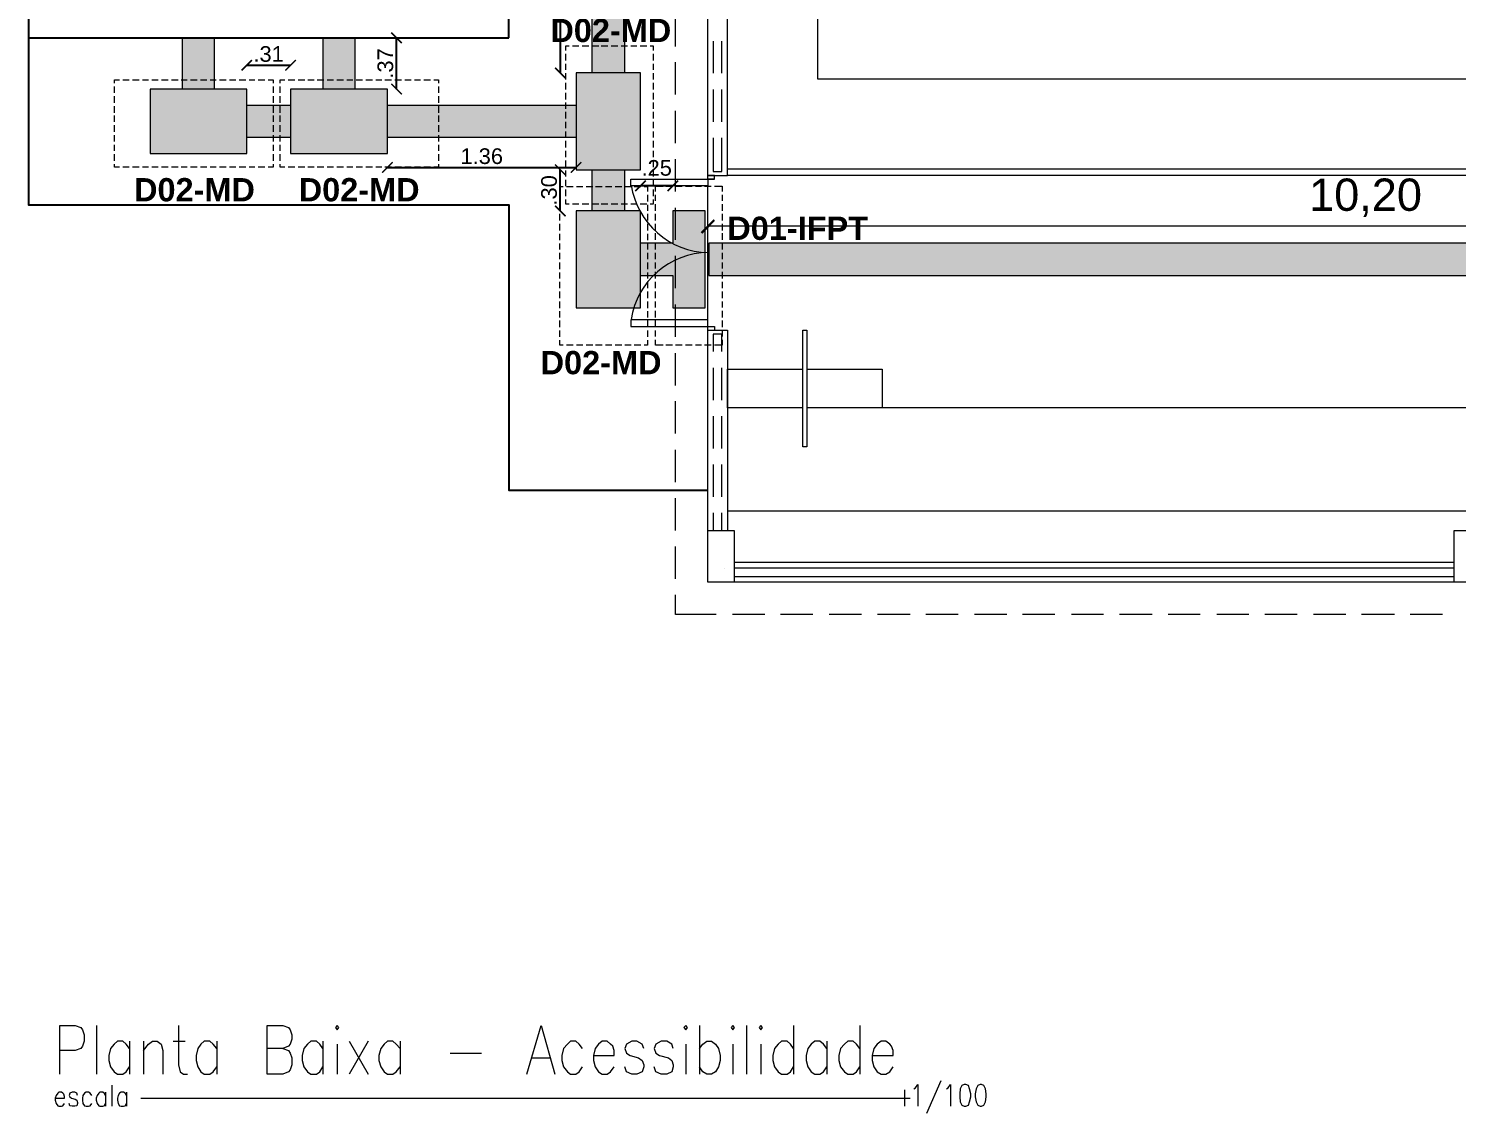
# Model space of a CAD drawing. Extents: x 3377 to 3790, y 1673 to 1846.
# Drawn here: x 3743.56 to 3753.82, y 1733.32 to 1741.11 of the extents above; entities that cross this region are included whole.
import ezdxf

# ---------------------------------------------------------------- set-up
doc = ezdxf.new("R2010")
doc.units = 0
doc.header["$LTSCALE"] = 2
doc.header["$PDMODE"] = 32
for name, color, linetype in [('ARQ-COTAS', 250, 'Continuous'), ('PDF13_0', 7, 'Continuous'), ('PDF13_A_Prancha', 7, 'Continuous'), ('PDF13_Text', 7, 'Continuous')]:
    doc.layers.add(name, color=color, linetype=linetype)
for name, color, linetype, true_color in [('PDF13_03-ESQUADRIA', 7, 'Continuous', 0xc6c6c6), ('PDF13_A_Piso_Tatil', 7, 'Continuous', 0xffff93), ('PDF13_Texto', 7, 'Continuous', 0x595959)]:
    doc.layers.add(name, color=color, linetype=linetype, true_color=true_color)
doc.styles.add('PDF Arial', font='arial.ttf')
doc.styles.add('PDF Arial Bold', font='arialbd.ttf')
doc.styles.add('ROMANS', font='arial.ttf')
doc.dimstyles.new('1-75', dxfattribs={"dimscale": 0.75, "dimtxt": 0.15, "dimasz": 0.1, "dimexe": 0.05, "dimexo": 0.1, "dimgap": 0.03, "dimtad": 1, "dimzin": 5, "dimdsep": 46, "dimtxsty": 'ROMANS', "dimblk": 'ARCHTICK', "dimcen": 0, "dimse1": 1, "dimse2": 1, "dimclrd": 1, "dimclre": 256, "dimclrt": 2, "dimadec": 0, "dimazin": 0, "dimtfac": 1, "dimtofl": 0, "dimtmove": 2, "dimatfit": 3, "dimldrblk": 'ARCHTICK', "dimfxl": 0.04, "dimtolj": 1, "dimtzin": 1, "dimarcsym": 0})

# ---------------------------------------------------------------- blocks, each defined once
blk = doc.blocks.new('A$Ce2ef13ce')
at = {"layer": 'PDF13_Texto', "lineweight": 0}
for points in [[(0, 0.424), (0, 0.479), (0.039, 0.479)], [(0.063, 0.479), (0.106, 0.479)], [(0.13, 0.479), (0.177, 0.479)], [(0.2, 0.479), (0.247, 0.479)], [(0.271, 0.479), (0.318, 0.479)], [(0.338, 0.479), (0.385, 0.479)], [(0.408, 0.479), (0.456, 0.479)], [(0.479, 0.479), (0.526, 0.479)], [(0.55, 0.479), (0.593, 0.479)], [(0.617, 0.479), (0.664, 0.479)], [(0.687, 0.479), (0.734, 0.479)], [(0.758, 0.479), (0.805, 0.479)], [(0.829, 0.479), (0.872, 0.479)], [(0.895, 0.479), (0.943, 0.479)], [(0.966, 0.479), (1.013, 0.479)], [(1.037, 0.479), (1.08, 0.479)], [(1.104, 0.479), (1.143, 0.479), (1.143, 0.424)], [(0, 0.353), (0, 0.401)], [(0, 0.287), (0, 0.33)], [(1.143, 0.401), (1.143, 0.353)], [(1.143, 0.33), (1.143, 0.287)], [(0, 0.216), (0, 0.263)], [(1.143, 0.263), (1.143, 0.216)], [(0, 0.145), (0, 0.192)], [(0, 0.075), (0, 0.122)], [(1.143, 0.192), (1.143, 0.145)], [(1.143, 0.122), (1.143, 0.075)], [(0.039, 0), (0, 0), (0, 0.055)], [(0.106, 0), (0.063, 0)], [(0.177, 0), (0.13, 0)], [(0.247, 0), (0.2, 0)], [(0.318, 0), (0.271, 0)], [(0.385, 0), (0.338, 0)], [(0.456, 0), (0.408, 0)], [(0.526, 0), (0.479, 0)], [(0.593, 0), (0.55, 0)], [(0.664, 0), (0.617, 0)], [(0.734, 0), (0.687, 0)], [(0.805, 0), (0.758, 0)], [(0.872, 0), (0.829, 0)], [(0.943, 0), (0.895, 0)], [(1.013, 0), (0.966, 0)], [(1.08, 0), (1.037, 0)], [(1.143, 0.055), (1.143, 0), (1.104, 0)]]:
    blk.add_lwpolyline(points, dxfattribs=at)
blk = doc.blocks.new('A$Ca340a778')
at = {"layer": 'PDF13_Texto', "lineweight": 0}
for points in [[(0, 0.605), (0, 0.628), (0.035, 0.628)], [(0.059, 0.628), (0.106, 0.628)], [(0.13, 0.628), (0.173, 0.628)], [(0.196, 0.628), (0.243, 0.628)], [(0.267, 0.628), (0.314, 0.628)], [(0.338, 0.628), (0.385, 0.628)], [(0.408, 0.628), (0.452, 0.628)], [(0.475, 0.628), (0.522, 0.628)], [(0.546, 0.628), (0.593, 0.628)], [(0.617, 0.628), (0.66, 0.628)], [(0.683, 0.628), (0.73, 0.628)], [(0.754, 0.628), (0.801, 0.628)], [(0.825, 0.628), (0.872, 0.628)], [(0.895, 0.628), (0.939, 0.628)], [(0.962, 0.628), (1.009, 0.628)], [(1.033, 0.628), (1.08, 0.628)], [(1.104, 0.628), (1.139, 0.628), (1.139, 0.605)], [(0, 0.534), (0, 0.581)], [(1.139, 0.581), (1.139, 0.534)], [(0, 0.467), (0, 0.511)], [(0, 0.397), (0, 0.444)], [(1.139, 0.511), (1.139, 0.467)], [(1.139, 0.444), (1.139, 0.397)], [(0, 0.326), (0, 0.373)], [(1.139, 0.373), (1.139, 0.326)], [(0, 0.255), (0, 0.302)], [(0, 0.189), (0, 0.236)], [(1.139, 0.302), (1.139, 0.255)], [(1.139, 0.236), (1.139, 0.189)], [(0, 0.118), (0, 0.165)], [(1.139, 0.165), (1.139, 0.118)], [(0, 0.047), (0, 0.094)], [(0.035, 0), (0, 0), (0, 0.024)], [(0.106, 0), (0.059, 0)], [(0.173, 0), (0.13, 0)], [(0.243, 0), (0.196, 0)], [(0.314, 0), (0.267, 0)], [(0.385, 0), (0.338, 0)], [(0.452, 0), (0.408, 0)], [(0.522, 0), (0.475, 0)], [(0.593, 0), (0.546, 0)], [(0.66, 0), (0.617, 0)], [(0.73, 0), (0.683, 0)], [(0.801, 0), (0.754, 0)], [(0.872, 0), (0.825, 0)], [(0.939, 0), (0.895, 0)], [(1.009, 0), (0.962, 0)], [(1.08, 0), (1.033, 0)], [(1.139, 0.024), (1.139, 0), (1.104, 0)], [(1.139, 0.094), (1.139, 0.047)]]:
    blk.add_lwpolyline(points, dxfattribs=at)
blk = doc.blocks.new('_ARCHTICK')
at = {"color": 0, "linetype": 'ByBlock', "const_width": 0.15}
blk.add_lwpolyline([(-0.5, -0.5), (0.5, 0.5)], dxfattribs=at)
blk = doc.blocks.new('*D868')
at = {"layer": 'ARQ-COTAS', "color": 1, "lineweight": -2, "transparency": 16777216}
blk.add_line((3747.383, 1752.785), (3747.383, 1740.79), dxfattribs=at)
at = {"layer": 'Defpoints', "color": 0, "transparency": 16777216}
for p in [(3747.612, 1752.785), (3747.383, 1740.79), (3747.612, 1740.79)]:
    blk.add_point(p, dxfattribs=at)
at = {"layer": 'ARQ-COTAS', "color": 1, "lineweight": -2, "transparency": 16777216, "xscale": 0.07500000000000001, "yscale": 0.07500000000000001, "zscale": 0.07500000000000001}
for p, rotation in [((3747.383, 1752.785), 90), ((3747.383, 1740.79), 270)]:
    blk.add_blockref('_ARCHTICK', p, dxfattribs=dict(at, rotation=rotation))
at = {"layer": 'ARQ-COTAS', "color": 2, "transparency": 16777216, "insert": (3747.303, 1746.787), "char_height": 0.1125, "attachment_point": 5, "rotation": 90, "style": 'ROMANS'}
blk.add_mtext('\\A1;12.00', dxfattribs=at)
blk = doc.blocks.new('*D869')
at = {"layer": 'ARQ-COTAS', "color": 1, "lineweight": -2, "transparency": 16777216}
blk.add_line((3747.383, 1739.798), (3747.383, 1740.094), dxfattribs=at)
at = {"layer": 'Defpoints', "color": 0, "transparency": 16777216}
for p in [(3747.383, 1740.094), (3747.612, 1740.094), (3747.612, 1739.798)]:
    blk.add_point(p, dxfattribs=at)
at = {"layer": 'ARQ-COTAS', "color": 1, "lineweight": -2, "transparency": 16777216, "xscale": 0.07500000000000001, "yscale": 0.07500000000000001, "zscale": 0.07500000000000001}
for p, rotation in [((3747.383, 1740.094), 90), ((3747.383, 1739.798), 270)]:
    blk.add_blockref('_ARCHTICK', p, dxfattribs=dict(at, rotation=rotation))
at = {"layer": 'ARQ-COTAS', "color": 2, "transparency": 16777216, "insert": (3747.303, 1739.946), "char_height": 0.1125, "attachment_point": 5, "rotation": 90, "style": 'ROMANS'}
blk.add_mtext('\\A1;.30', dxfattribs=at)
blk = doc.blocks.new('*D870')
at = {"layer": 'ARQ-COTAS', "color": 1, "lineweight": -2, "transparency": 16777216}
blk.add_line((3748.192, 1739.979), (3747.96, 1739.979), dxfattribs=at)
at = {"layer": 'Defpoints', "color": 0, "transparency": 16777216}
for p in [(3747.96, 1739.979), (3747.96, 1739.103), (3748.192, 1739.103)]:
    blk.add_point(p, dxfattribs=at)
at = {"layer": 'ARQ-COTAS', "color": 1, "lineweight": -2, "transparency": 16777216, "xscale": 0.07500000000000001, "yscale": 0.07500000000000001, "zscale": 0.07500000000000001, "rotation": 180}
blk.add_blockref('_ARCHTICK', (3747.96, 1739.979), dxfattribs=at)
at = {"layer": 'ARQ-COTAS', "color": 1, "lineweight": -2, "transparency": 16777216, "xscale": 0.07500000000000001, "yscale": 0.07500000000000001, "zscale": 0.07500000000000001}
blk.add_blockref('_ARCHTICK', (3748.192, 1739.979), dxfattribs=at)
at = {"layer": 'ARQ-COTAS', "color": 2, "transparency": 16777216, "insert": (3748.076, 1740.107), "char_height": 0.1125, "attachment_point": 5, "style": 'ROMANS'}
blk.add_mtext('\\A1;.25', dxfattribs=at)
blk = doc.blocks.new('*D871')
at = {"layer": 'ARQ-COTAS', "color": 1, "lineweight": -2, "transparency": 16777216}
blk.add_line((3745.131, 1740.845), (3745.446, 1740.845), dxfattribs=at)
at = {"layer": 'Defpoints', "color": 0, "transparency": 16777216}
for p in [(3745.446, 1740.845), (3745.131, 1740.674), (3745.446, 1740.674)]:
    blk.add_point(p, dxfattribs=at)
at = {"layer": 'ARQ-COTAS', "color": 1, "lineweight": -2, "transparency": 16777216, "xscale": 0.07500000000000001, "yscale": 0.07500000000000001, "zscale": 0.07500000000000001, "rotation": 180}
blk.add_blockref('_ARCHTICK', (3745.131, 1740.845), dxfattribs=at)
at = {"layer": 'ARQ-COTAS', "color": 1, "lineweight": -2, "transparency": 16777216, "xscale": 0.07500000000000001, "yscale": 0.07500000000000001, "zscale": 0.07500000000000001}
blk.add_blockref('_ARCHTICK', (3745.446, 1740.845), dxfattribs=at)
at = {"layer": 'ARQ-COTAS', "color": 2, "transparency": 16777216, "insert": (3745.288, 1740.925), "char_height": 0.1125, "attachment_point": 5, "style": 'ROMANS'}
blk.add_mtext('\\A1;.31', dxfattribs=at)
blk = doc.blocks.new('*D872')
at = {"layer": 'ARQ-COTAS', "color": 1, "lineweight": -2, "transparency": 16777216}
blk.add_line((3746.207, 1740.674), (3746.207, 1741.042), dxfattribs=at)
at = {"layer": 'Defpoints', "color": 0, "transparency": 16777216}
for p in [(3745.909, 1741.042), (3746.207, 1741.042), (3745.909, 1740.674)]:
    blk.add_point(p, dxfattribs=at)
at = {"layer": 'ARQ-COTAS', "color": 1, "lineweight": -2, "transparency": 16777216, "xscale": 0.07500000000000001, "yscale": 0.07500000000000001, "zscale": 0.07500000000000001}
for p, rotation in [((3746.207, 1741.042), 90), ((3746.207, 1740.674), 270)]:
    blk.add_blockref('_ARCHTICK', p, dxfattribs=dict(at, rotation=rotation))
at = {"layer": 'ARQ-COTAS', "color": 2, "transparency": 16777216, "insert": (3746.127, 1740.858), "char_height": 0.1125, "attachment_point": 5, "rotation": 90, "style": 'ROMANS'}
blk.add_mtext('\\A1;.37', dxfattribs=at)
blk = doc.blocks.new('*D873')
at = {"layer": 'ARQ-COTAS', "color": 1, "lineweight": -2, "transparency": 16777216}
blk.add_line((3746.141, 1740.111), (3747.497, 1740.111), dxfattribs=at)
at = {"layer": 'Defpoints', "color": 0, "transparency": 16777216}
for p in [(3746.141, 1740.326), (3747.497, 1740.326), (3747.497, 1740.111)]:
    blk.add_point(p, dxfattribs=at)
at = {"layer": 'ARQ-COTAS', "color": 1, "lineweight": -2, "transparency": 16777216, "xscale": 0.07500000000000001, "yscale": 0.07500000000000001, "zscale": 0.07500000000000001, "rotation": 180}
blk.add_blockref('_ARCHTICK', (3746.141, 1740.111), dxfattribs=at)
at = {"layer": 'ARQ-COTAS', "color": 1, "lineweight": -2, "transparency": 16777216, "xscale": 0.07500000000000001, "yscale": 0.07500000000000001, "zscale": 0.07500000000000001}
blk.add_blockref('_ARCHTICK', (3747.497, 1740.111), dxfattribs=at)
at = {"layer": 'ARQ-COTAS', "color": 2, "transparency": 16777216, "insert": (3746.819, 1740.191), "char_height": 0.1125, "attachment_point": 5, "style": 'ROMANS'}
blk.add_mtext('\\A1;1.36', dxfattribs=at)

msp = doc.modelspace()

# ---------------------------------------------------------------- hatches: boundary and pattern name
at = {"layer": 'PDF13_A_Piso_Tatil', "transparency": 33554559}
h = msp.add_hatch(color=256, dxfattribs=at)
h.dxf.hatch_style = 1
h.paths.add_polyline_path([(3744.899, 1741.042), (3744.668, 1741.042), (3744.668, 1740.674), (3744.899, 1740.674)])
h.paths.add_polyline_path([(3745.131, 1740.674), (3744.436, 1740.674), (3744.436, 1740.21), (3745.131, 1740.21)])
h.paths.add_polyline_path([(3745.446, 1740.558), (3745.131, 1740.558), (3745.131, 1740.326), (3745.446, 1740.326)])
h.paths.add_polyline_path([(3746.141, 1740.674), (3745.446, 1740.674), (3745.446, 1740.21), (3746.141, 1740.21)])
h.paths.add_polyline_path([(3745.909, 1741.042), (3745.678, 1741.042), (3745.678, 1740.674), (3745.909, 1740.674)])
h.paths.add_polyline_path([(3747.497, 1740.558), (3746.141, 1740.558), (3746.141, 1740.326), (3747.497, 1740.326)])
h.paths.add_polyline_path([(3747.96, 1740.79), (3747.497, 1740.79), (3747.497, 1740.094), (3747.96, 1740.094)])
h.paths.add_polyline_path([(3747.844, 1740.094), (3747.612, 1740.094), (3747.612, 1739.798), (3747.844, 1739.798)])
h.paths.add_polyline_path([(3747.96, 1739.79, -0.003803), (3747.956, 1739.798), (3747.497, 1739.798), (3747.497, 1739.103), (3747.911, 1739.103, -0.054701), (3747.96, 1739.216)])
h.paths.add_polyline_path([(3748.423, 1739.499), (3748.423, 1739.5, -0.107005), (3748.19, 1739.566), (3747.96, 1739.566), (3747.96, 1739.334), (3748.051, 1739.334, -0.186725)])
h.paths.add_polyline_path([(3748.051, 1739.334), (3748.192, 1739.334), (3748.192, 1739.103), (3748.423, 1739.103), (3748.423, 1739.499, 0.186725)])
h.paths.add_polyline_path([(3748.423, 1739.798), (3748.192, 1739.798), (3748.192, 1739.565, 0.106227), (3748.423, 1739.5)])
h.paths.add_polyline_path([(3747.844, 1752.785), (3747.612, 1752.785), (3747.612, 1740.79), (3747.844, 1740.79)])
h.paths.add_polyline_path([(3747.96, 1753.425, -0.026703), (3747.933, 1753.48), (3747.497, 1753.48), (3747.497, 1752.785), (3747.928, 1752.785, -0.032454), (3747.96, 1752.85)])
h.paths.add_polyline_path([(3747.96, 1753.48), (3747.933, 1753.48, 0.026703), (3747.96, 1753.425)], flags=17)
h.paths.add_polyline_path([(3747.96, 1752.85, 0.032454), (3747.928, 1752.785), (3747.96, 1752.785)], flags=17)
h.paths.add_polyline_path([(3748.423, 1753.134), (3748.423, 1753.135, -0.146103), (3748.116, 1753.248), (3747.96, 1753.248), (3747.96, 1753.016), (3748.104, 1753.016, -0.154169)])
h.paths.add_polyline_path([(3748.423, 1753.134, 0.154169), (3748.104, 1753.016), (3748.192, 1753.016), (3748.192, 1752.785), (3748.423, 1752.785)])
h.paths.add_polyline_path([(3748.423, 1753.48), (3748.192, 1753.48), (3748.192, 1753.248), (3748.116, 1753.248, 0.146103), (3748.423, 1753.135)])
h.paths.add_polyline_path([(3747.96, 1739.216, 0.054701), (3747.911, 1739.103), (3747.96, 1739.103)], flags=17)
h.paths.add_polyline_path([(3747.96, 1739.798), (3747.956, 1739.798, 0.003803), (3747.96, 1739.79)], flags=17)

# ---------------------------------------------------------------- linework, layer by layer
msp.add_lwpolyline([(3747.013, 1741.042), (3747.013, 1750.442), (3743.563, 1750.442), (3743.563, 1741.042)], close=True)
msp.add_lwpolyline([(3743.563, 1741.042), (3743.563, 1739.842), (3747.013, 1739.842), (3747.013, 1737.792), (3748.443, 1737.792)])
at = {"layer": 'PDF13_0', "color": 9, "lineweight": 0, "true_color": 0xc6c6c6}
for points in [[(3748.443, 1740.026), (3748.49, 1740.026), (3748.443, 1740.026), (3748.443, 1740.053), (3748.443, 1745.622), (3748.443, 1752.577), (3748.49, 1752.577), (3748.49, 1752.604), (3748.443, 1752.604), (3748.49, 1752.604)], [(3748.49, 1740.026), (3748.49, 1740.053), (3748.443, 1740.053), (3748.585, 1740.053), (3748.585, 1743.116)], [(3748.211, 1740.98), (3748.211, 1741.216)], [(3748.482, 1741.019), (3748.482, 1740.787)], [(3748.545, 1740.787), (3748.545, 1741.019)], [(3748.211, 1740.634), (3748.211, 1740.866)], [(3748.482, 1740.67), (3748.482, 1740.438)], [(3748.545, 1740.438), (3748.545, 1740.67)], [(3748.211, 1740.285), (3748.211, 1740.517)], [(3748.482, 1740.324), (3748.482, 1740.081), (3748.545, 1740.081), (3748.545, 1740.324)], [(3748.211, 1739.939), (3748.211, 1740.171)], [(3748.443, 1739.016), (3748.443, 1739.979)], [(3748.211, 1739.59), (3748.211, 1739.821)], [(3748.211, 1739.244), (3748.211, 1739.476)], [(3748.211, 1738.895), (3748.211, 1739.126)], [(3748.443, 1738.942), (3748.443, 1738.969), (3748.49, 1738.969), (3748.49, 1738.942)], [(3748.443, 1738.969), (3748.49, 1738.969)], [(3748.443, 1737.131), (3748.443, 1738.942), (3748.585, 1738.942), (3748.585, 1737.504)], [(3748.545, 1738.789), (3748.545, 1738.914), (3748.482, 1738.914), (3748.482, 1738.789)], [(3748.211, 1738.545), (3748.211, 1738.777)], [(3748.482, 1738.671), (3748.482, 1738.439)], [(3748.545, 1738.439), (3748.545, 1738.671)], [(3749.126, 1738.384), (3748.585, 1738.384), (3748.585, 1738.663), (3749.126, 1738.663)], [(3749.154, 1738.663), (3749.696, 1738.663), (3749.696, 1738.384), (3749.154, 1738.384)], [(3748.211, 1738.2), (3748.211, 1738.431)], [(3757.04, 1738.384), (3757.585, 1738.384), (3757.585, 1738.478), (3757.585, 1737.273), (3757.585, 1737.131), (3748.585, 1737.131)], [(3748.482, 1738.325), (3748.482, 1738.093)], [(3748.545, 1738.093), (3748.545, 1738.325)], [(3756.47, 1738.384), (3749.696, 1738.384)], [(3748.211, 1737.85), (3748.211, 1738.082)], [(3748.482, 1737.976), (3748.482, 1737.744)], [(3748.545, 1737.744), (3748.545, 1737.976)], [(3748.211, 1737.504), (3748.211, 1737.736)], [(3748.482, 1737.63), (3748.482, 1737.504)], [(3748.545, 1737.504), (3748.545, 1737.63)], [(3757.585, 1737.642), (3748.585, 1737.642)], [(3748.211, 1737.155), (3748.211, 1737.387)], [(3748.561, 1737.233), (3748.561, 1737.233)], [(3753.804, 1737.273), (3748.632, 1737.273)], [(3753.804, 1737.233), (3748.632, 1737.233)], [(3748.443, 1737.131), (3748.443, 1737.131)], [(3753.804, 1737.171), (3748.632, 1737.171)], [(3748.502, 1736.9), (3748.211, 1736.9), (3748.211, 1737.041)], [(3748.852, 1736.9), (3748.62, 1736.9)], [(3749.197, 1736.9), (3748.965, 1736.9)], [(3749.547, 1736.9), (3749.315, 1736.9)], [(3749.896, 1736.9), (3749.661, 1736.9)], [(3750.242, 1736.9), (3750.01, 1736.9)], [(3750.591, 1736.9), (3750.36, 1736.9)], [(3750.937, 1736.9), (3750.705, 1736.9)], [(3751.286, 1736.9), (3751.055, 1736.9)], [(3751.636, 1736.9), (3751.4, 1736.9)], [(3751.981, 1736.9), (3751.75, 1736.9)], [(3752.331, 1736.9), (3752.099, 1736.9)], [(3752.677, 1736.9), (3752.445, 1736.9)], [(3753.026, 1736.9), (3752.794, 1736.9)], [(3753.376, 1736.9), (3753.14, 1736.9)], [(3753.721, 1736.9), (3753.489, 1736.9)]]:
    msp.add_lwpolyline(points, dxfattribs=at)
for points in [[(3749.232, 1751.882), (3749.232, 1740.748), (3771.503, 1740.748), (3771.503, 1751.882)], [(3772.198, 1740.242), (3772.198, 1740.053), (3748.585, 1740.053), (3748.585, 1740.1), (3772.151, 1740.1), (3772.151, 1740.242)], [(3747.889, 1740.026), (3748.443, 1740.026), (3748.443, 1739.979), (3747.889, 1739.979)], [(3747.889, 1739.016), (3747.889, 1738.969), (3748.443, 1738.969), (3748.443, 1739.016)], [(3749.126, 1738.105), (3749.126, 1738.942), (3749.154, 1738.942), (3749.154, 1738.105)], [(3748.443, 1737.504), (3748.632, 1737.504), (3748.632, 1737.131), (3748.443, 1737.131)], [(3753.804, 1737.504), (3753.988, 1737.504), (3753.988, 1737.131), (3753.804, 1737.131)]]:
    msp.add_lwpolyline(points, close=True, dxfattribs=at)
msp.add_lwpolyline([(3747.893, 1739.983, 0.36395), (3748.447, 1739.499, 0.370402), (3747.892, 1739.019)], format="xyb", dxfattribs=at)
at = {"layer": 'PDF13_0', "transparency": 33554559}
for points in [[(3748.486, 1739.739), (3748.404, 1739.633), (3748.392, 1739.645)], [(3748.494, 1739.727), (3748.486, 1739.739), (3748.404, 1739.633)]]:
    msp.add_solid(points, dxfattribs=at)
at = {"layer": 'PDF13_03-ESQUADRIA', "color": 7, "lineweight": 0}
msp.add_lwpolyline([(3757.911, 1739.688), (3748.443, 1739.688)], dxfattribs=at)
at = {"layer": 'PDF13_A_Piso_Tatil', "lineweight": 0}
for points in [[(3747.612, 1740.79), (3747.612, 1752.785), (3747.844, 1752.785), (3747.844, 1740.79)], [(3747.497, 1740.79), (3747.497, 1740.094), (3747.96, 1740.094), (3747.96, 1740.79)], [(3745.131, 1740.674), (3744.436, 1740.674), (3744.436, 1740.21), (3745.131, 1740.21)], [(3746.141, 1740.674), (3745.446, 1740.674), (3745.446, 1740.21), (3746.141, 1740.21)], [(3747.497, 1739.798), (3747.497, 1739.103), (3747.96, 1739.103), (3747.96, 1739.798)], [(3748.451, 1739.334), (3757.911, 1739.334), (3758.072, 1739.244), (3758.072, 1739.476), (3757.911, 1739.566), (3748.451, 1739.566)]]:
    msp.add_lwpolyline(points, close=True, dxfattribs=at)
for points in [[(3744.899, 1740.674), (3744.899, 1741.042), (3744.668, 1741.042), (3744.668, 1740.674)], [(3745.909, 1740.674), (3745.909, 1741.042), (3745.678, 1741.042), (3745.678, 1740.674)], [(3745.131, 1740.558), (3745.446, 1740.558)], [(3746.141, 1740.558), (3747.497, 1740.558), (3747.497, 1740.326), (3746.141, 1740.326)], [(3745.446, 1740.326), (3745.131, 1740.326)], [(3747.612, 1739.798), (3747.612, 1740.094)], [(3747.844, 1740.094), (3747.844, 1739.798)], [(3747.96, 1739.334), (3748.192, 1739.334), (3748.192, 1739.103), (3748.423, 1739.103), (3748.423, 1739.798), (3748.192, 1739.798), (3748.192, 1739.566), (3747.96, 1739.566)]]:
    msp.add_lwpolyline(points, dxfattribs=at)
at = {"layer": 'PDF13_A_Piso_Tatil', "transparency": 33554559}
for points in [[(3757.911, 1739.566), (3748.451, 1739.566), (3758.072, 1739.476)], [(3748.451, 1739.566), (3758.072, 1739.476), (3748.451, 1739.476)], [(3758.072, 1739.476), (3748.451, 1739.476), (3758.072, 1739.334)], [(3748.451, 1739.476), (3758.072, 1739.334), (3748.451, 1739.334)]]:
    msp.add_solid(points, dxfattribs=at)
at = {"layer": 'PDF13_A_Prancha', "color": 1, "lineweight": 0}
for points in [[(3743.789, 1733.598), (3743.789, 1733.948), (3743.899, 1733.948), (3743.938, 1733.932), (3743.95, 1733.917), (3743.962, 1733.881), (3743.962, 1733.834), (3743.95, 1733.799), (3743.938, 1733.783), (3743.899, 1733.767), (3743.789, 1733.767)], [(3744.052, 1733.948), (3744.052, 1733.598)], [(3744.641, 1733.948), (3744.641, 1733.665), (3744.653, 1733.614), (3744.677, 1733.598), (3744.704, 1733.598)], [(3745.391, 1733.783), (3745.431, 1733.767), (3745.443, 1733.748), (3745.454, 1733.716), (3745.454, 1733.665), (3745.443, 1733.63), (3745.431, 1733.614), (3745.391, 1733.598), (3745.278, 1733.598), (3745.278, 1733.948), (3745.391, 1733.948), (3745.431, 1733.932), (3745.443, 1733.917), (3745.454, 1733.881), (3745.454, 1733.85), (3745.443, 1733.814), (3745.431, 1733.799), (3745.391, 1733.783), (3745.278, 1733.783)], [(3747.143, 1733.598), (3747.245, 1733.948), (3747.343, 1733.598)], [(3748.384, 1733.948), (3748.384, 1733.598)], [(3748.722, 1733.948), (3748.722, 1733.598)], [(3749.059, 1733.948), (3749.059, 1733.598)], [(3749.535, 1733.948), (3749.535, 1733.598)], [(3744.288, 1733.783), (3744.264, 1733.814), (3744.241, 1733.834), (3744.202, 1733.834), (3744.178, 1733.814), (3744.151, 1733.783), (3744.139, 1733.732), (3744.139, 1733.697), (3744.151, 1733.65), (3744.178, 1733.614), (3744.202, 1733.598), (3744.241, 1733.598), (3744.264, 1733.614), (3744.288, 1733.65)], [(3744.288, 1733.834), (3744.288, 1733.598)], [(3744.39, 1733.834), (3744.39, 1733.598)], [(3744.39, 1733.767), (3744.425, 1733.814), (3744.453, 1733.834), (3744.488, 1733.834), (3744.516, 1733.814), (3744.528, 1733.767), (3744.528, 1733.598)], [(3744.602, 1733.834), (3744.689, 1733.834)], [(3744.916, 1733.783), (3744.889, 1733.814), (3744.865, 1733.834), (3744.826, 1733.834), (3744.802, 1733.814), (3744.779, 1733.783), (3744.767, 1733.732), (3744.767, 1733.697), (3744.779, 1733.65), (3744.802, 1733.614), (3744.826, 1733.598), (3744.865, 1733.598), (3744.889, 1733.614), (3744.916, 1733.65)], [(3744.916, 1733.834), (3744.916, 1733.598)], [(3745.678, 1733.783), (3745.655, 1733.814), (3745.631, 1733.834), (3745.592, 1733.834), (3745.568, 1733.814), (3745.541, 1733.783), (3745.529, 1733.732), (3745.529, 1733.697), (3745.541, 1733.65), (3745.568, 1733.614), (3745.592, 1733.598), (3745.631, 1733.598), (3745.655, 1733.614), (3745.678, 1733.65)], [(3745.678, 1733.834), (3745.678, 1733.598)], [(3745.78, 1733.814), (3745.78, 1733.598)], [(3745.867, 1733.834), (3746.004, 1733.598)], [(3746.004, 1733.834), (3745.867, 1733.598)], [(3746.232, 1733.783), (3746.204, 1733.814), (3746.181, 1733.834), (3746.142, 1733.834), (3746.118, 1733.814), (3746.094, 1733.783), (3746.079, 1733.732), (3746.079, 1733.697), (3746.094, 1733.65), (3746.118, 1733.614), (3746.142, 1733.598), (3746.181, 1733.598), (3746.204, 1733.614), (3746.232, 1733.65)], [(3746.232, 1733.834), (3746.232, 1733.598)], [(3747.544, 1733.783), (3747.52, 1733.814), (3747.496, 1733.834), (3747.457, 1733.834), (3747.434, 1733.814), (3747.406, 1733.783), (3747.394, 1733.732), (3747.394, 1733.697), (3747.406, 1733.65), (3747.434, 1733.614), (3747.457, 1733.598), (3747.496, 1733.598), (3747.52, 1733.614), (3747.544, 1733.65)], [(3747.622, 1733.732), (3747.771, 1733.732), (3747.771, 1733.767), (3747.76, 1733.799), (3747.744, 1733.814), (3747.72, 1733.834), (3747.685, 1733.834), (3747.657, 1733.814), (3747.634, 1733.783), (3747.622, 1733.732), (3747.622, 1733.697), (3747.634, 1733.65), (3747.657, 1733.614), (3747.685, 1733.598), (3747.72, 1733.598), (3747.744, 1733.614), (3747.771, 1733.65)], [(3747.983, 1733.783), (3747.972, 1733.814), (3747.932, 1733.834), (3747.897, 1733.834), (3747.858, 1733.814), (3747.846, 1733.783), (3747.858, 1733.748), (3747.885, 1733.732), (3747.944, 1733.716), (3747.972, 1733.697), (3747.983, 1733.665), (3747.983, 1733.65), (3747.972, 1733.614), (3747.932, 1733.598), (3747.897, 1733.598), (3747.858, 1733.614), (3747.846, 1733.65)], [(3748.195, 1733.783), (3748.184, 1733.814), (3748.148, 1733.834), (3748.109, 1733.834), (3748.07, 1733.814), (3748.058, 1733.783), (3748.07, 1733.748), (3748.097, 1733.732), (3748.16, 1733.716), (3748.184, 1733.697), (3748.195, 1733.665), (3748.195, 1733.65), (3748.184, 1733.614), (3748.148, 1733.598), (3748.109, 1733.598), (3748.07, 1733.614), (3748.058, 1733.65)], [(3748.286, 1733.814), (3748.286, 1733.598)], [(3748.384, 1733.783), (3748.408, 1733.814), (3748.435, 1733.834), (3748.47, 1733.834), (3748.498, 1733.814), (3748.521, 1733.783), (3748.533, 1733.732), (3748.533, 1733.697), (3748.521, 1733.65), (3748.498, 1733.614), (3748.47, 1733.598), (3748.435, 1733.598), (3748.408, 1733.614), (3748.384, 1733.65)], [(3748.624, 1733.814), (3748.624, 1733.598)], [(3748.824, 1733.814), (3748.824, 1733.598)], [(3749.059, 1733.783), (3749.036, 1733.814), (3749.012, 1733.834), (3748.973, 1733.834), (3748.949, 1733.814), (3748.922, 1733.783), (3748.91, 1733.732), (3748.91, 1733.697), (3748.922, 1733.65), (3748.949, 1733.614), (3748.973, 1733.598), (3749.012, 1733.598), (3749.036, 1733.614), (3749.059, 1733.65)], [(3749.299, 1733.783), (3749.275, 1733.814), (3749.248, 1733.834), (3749.213, 1733.834), (3749.185, 1733.814), (3749.162, 1733.783), (3749.15, 1733.732), (3749.15, 1733.697), (3749.162, 1733.65), (3749.185, 1733.614), (3749.213, 1733.598), (3749.248, 1733.598), (3749.275, 1733.614), (3749.299, 1733.65)], [(3749.299, 1733.834), (3749.299, 1733.598)], [(3749.535, 1733.783), (3749.511, 1733.814), (3749.487, 1733.834), (3749.448, 1733.834), (3749.425, 1733.814), (3749.397, 1733.783), (3749.385, 1733.732), (3749.385, 1733.697), (3749.397, 1733.65), (3749.425, 1733.614), (3749.448, 1733.598), (3749.487, 1733.598), (3749.511, 1733.614), (3749.535, 1733.65)], [(3749.625, 1733.732), (3749.774, 1733.732), (3749.774, 1733.767), (3749.762, 1733.799), (3749.751, 1733.814), (3749.723, 1733.834), (3749.688, 1733.834), (3749.66, 1733.814), (3749.637, 1733.783), (3749.625, 1733.732), (3749.625, 1733.697), (3749.637, 1733.65), (3749.66, 1733.614), (3749.688, 1733.598), (3749.723, 1733.598), (3749.751, 1733.614), (3749.774, 1733.65)], [(3746.593, 1733.748), (3746.817, 1733.748)], [(3747.182, 1733.716), (3747.308, 1733.716)], [(3744.162, 1733.52), (3744.162, 1733.367)], [(3749.923, 1733.492), (3749.935, 1733.5), (3749.951, 1733.524), (3749.951, 1733.367)], [(3750.116, 1733.551), (3750.014, 1733.316)], [(3750.159, 1733.492), (3750.171, 1733.5), (3750.186, 1733.524), (3750.186, 1733.367)], [(3743.754, 1733.426), (3743.821, 1733.426), (3743.821, 1733.437), (3743.817, 1733.453), (3743.809, 1733.461), (3743.801, 1733.469), (3743.781, 1733.469), (3743.774, 1733.461), (3743.762, 1733.445), (3743.754, 1733.426), (3743.754, 1733.41), (3743.762, 1733.386), (3743.774, 1733.371), (3743.781, 1733.367), (3743.801, 1733.367), (3743.809, 1733.371), (3743.821, 1733.386)], [(3743.915, 1733.445), (3743.911, 1733.461), (3743.895, 1733.469), (3743.876, 1733.469), (3743.86, 1733.461), (3743.856, 1733.445), (3743.86, 1733.434), (3743.872, 1733.426), (3743.899, 1733.418), (3743.911, 1733.41), (3743.915, 1733.394), (3743.915, 1733.386), (3743.911, 1733.371), (3743.895, 1733.367), (3743.876, 1733.367), (3743.86, 1733.371), (3743.856, 1733.386)], [(3744.017, 1733.445), (3744.005, 1733.461), (3743.993, 1733.469), (3743.978, 1733.469), (3743.966, 1733.461), (3743.954, 1733.445), (3743.95, 1733.426), (3743.95, 1733.41), (3743.954, 1733.386), (3743.966, 1733.371), (3743.978, 1733.367), (3743.993, 1733.367), (3744.005, 1733.371), (3744.017, 1733.386)], [(3744.115, 1733.445), (3744.107, 1733.461), (3744.096, 1733.469), (3744.076, 1733.469), (3744.068, 1733.461), (3744.056, 1733.445), (3744.048, 1733.426), (3744.048, 1733.41), (3744.056, 1733.386), (3744.068, 1733.371), (3744.076, 1733.367), (3744.096, 1733.367), (3744.107, 1733.371), (3744.115, 1733.386)], [(3744.115, 1733.469), (3744.115, 1733.367)], [(3744.268, 1733.445), (3744.257, 1733.461), (3744.245, 1733.469), (3744.229, 1733.469), (3744.217, 1733.461), (3744.206, 1733.445), (3744.202, 1733.426), (3744.202, 1733.41), (3744.206, 1733.386), (3744.217, 1733.371), (3744.229, 1733.367), (3744.245, 1733.367), (3744.257, 1733.371), (3744.268, 1733.386)], [(3744.268, 1733.469), (3744.268, 1733.367)], [(3744.37, 1733.426), (3749.896, 1733.426)], [(3749.857, 1733.485), (3749.857, 1733.367)]]:
    msp.add_lwpolyline(points, dxfattribs=at)
for points in [[(3745.769, 1733.932), (3745.78, 1733.917), (3745.792, 1733.932), (3745.78, 1733.948)], [(3748.27, 1733.932), (3748.286, 1733.917), (3748.298, 1733.932), (3748.286, 1733.948)], [(3748.612, 1733.932), (3748.624, 1733.917), (3748.635, 1733.932), (3748.624, 1733.948)], [(3748.812, 1733.932), (3748.824, 1733.917), (3748.836, 1733.932), (3748.824, 1733.948)], [(3750.285, 1733.524), (3750.269, 1733.516), (3750.257, 1733.492), (3750.253, 1733.457), (3750.253, 1733.434), (3750.257, 1733.398), (3750.269, 1733.375), (3750.285, 1733.367), (3750.296, 1733.367), (3750.316, 1733.375), (3750.324, 1733.398), (3750.332, 1733.434), (3750.332, 1733.457), (3750.324, 1733.492), (3750.316, 1733.516), (3750.296, 1733.524)], [(3750.399, 1733.524), (3750.383, 1733.516), (3750.371, 1733.492), (3750.363, 1733.457), (3750.363, 1733.434), (3750.371, 1733.398), (3750.383, 1733.375), (3750.399, 1733.367), (3750.41, 1733.367), (3750.426, 1733.375), (3750.438, 1733.398), (3750.442, 1733.434), (3750.442, 1733.457), (3750.438, 1733.492), (3750.426, 1733.516), (3750.41, 1733.524)]]:
    msp.add_lwpolyline(points, close=True, dxfattribs=at)

# ---------------------------------------------------------------- block references
for name, p, rotation in [('A$Ca340a778', (3747.423, 1740.985), 270), ('A$Ca340a778', (3745.32, 1740.74), 180), ('A$Ca340a778', (3746.509, 1740.74), 180), ('A$Ca340a778', (3747.381, 1739.973), 270), ('A$Ce2ef13ce', (3748.067, 1739.977), 270)]:
    msp.add_blockref(name, p, dxfattribs=dict(rotation=rotation))

# ---------------------------------------------------------------- texts
at = {"layer": 'PDF13_Text', "color": 251, "true_color": 0x595959, "char_height": 0.167, "attachment_point": 7, "style": 'PDF Arial Bold'}
for s, insert in [('D02-MD', (3747.312, 1741.009)), ('D02-MD', (3744.321, 1739.865)), ('D02-MD', (3745.504, 1739.865)), ('D01-IFPT', (3748.583, 1739.588)), ('D02-MD', (3747.242, 1738.623))]:
    msp.add_mtext(s, dxfattribs=dict(at, insert=insert))
at = {"layer": 'PDF13_Text', "insert": (3752.763, 1739.756), "char_height": 0.2319, "attachment_point": 7, "style": 'PDF Arial'}
msp.add_mtext('10,20', dxfattribs=at)

# ---------------------------------------------------------------- dimensions: what is measured, and where the dimension line sits
at = {"layer": 'ARQ-COTAS'}
for base, p1, p2, picture, middle in [((3747.3828, 1740.7895), (3747.6124, 1752.7848), (3747.6124, 1740.7895), '*D868', (3747.3028, 1746.7871)), ((3746.207, 1741.042), (3745.909, 1740.674), (3745.909, 1741.042), '*D872', (3746.127, 1740.858)), ((3747.383, 1740.094), (3747.612, 1739.798), (3747.612, 1740.094), '*D869', (3747.303, 1739.946))]:
    dim = msp.add_linear_dim(base=base, p1=p1, p2=p2, angle=90, dimstyle='1-75', dxfattribs=at)
    dim.commit()
    dim.dimension.update_dxf_attribs({"geometry": picture, "text_midpoint": middle})
for base, p1, p2, picture, middle in [((3745.4458, 1740.8454), (3745.1309, 1740.6737), (3745.4458, 1740.6737), '*D871', (3745.2884, 1740.9254)), ((3747.497, 1740.111), (3746.141, 1740.326), (3747.497, 1740.326), '*D873', (3746.819, 1740.191))]:
    dim = msp.add_linear_dim(base=base, p1=p1, p2=p2, dimstyle='1-75', dxfattribs=at)
    dim.commit()
    dim.dimension.update_dxf_attribs({"geometry": picture, "text_midpoint": middle})
dim = msp.add_linear_dim(base=(3747.96, 1739.979), p1=(3748.192, 1739.103), p2=(3747.96, 1739.103), text='.25', dimstyle='1-75', dxfattribs=at)
dim.commit()
dim.dimension.update_dxf_attribs({"geometry": '*D870', "text_midpoint": (3748.076, 1740.107)})

doc.saveas('drawing.dxf')
